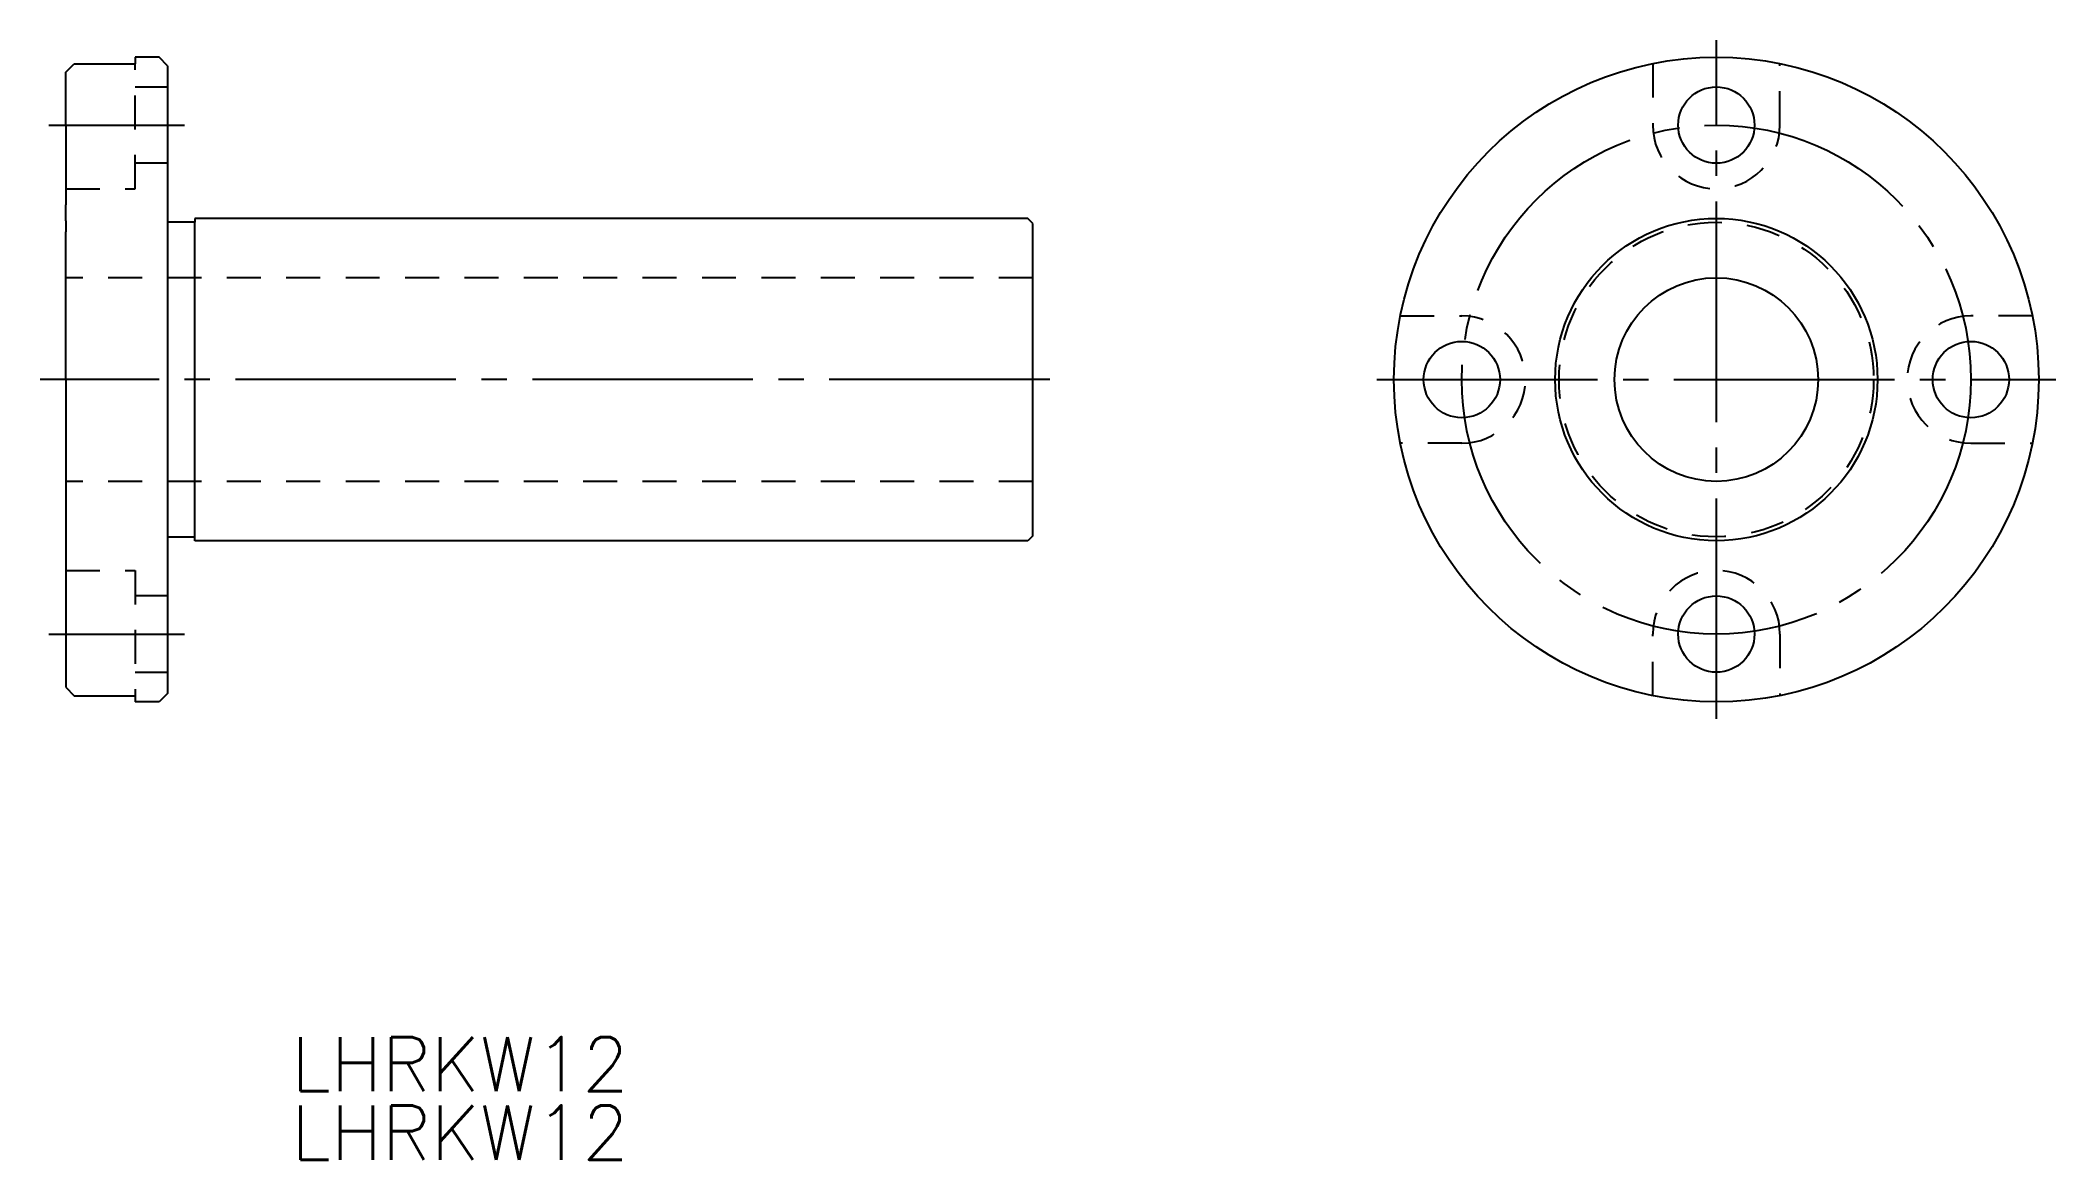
# Model space of a CAD drawing. Extents: x 388 to 507, y 213 to 279.
import ezdxf

# ---------------------------------------------------------------- set-up
doc = ezdxf.new("R2010")
doc.units = 0
doc.linetypes.add('CENTER', pattern=[17.5, 13, -1.5, 1.5, -1.5])
doc.linetypes.add('DASHED', pattern=[3.5, 2, -1.5])
doc.layers.get('0').update_dxf_attribs({"linetype": 'CONTINUOUS'})
doc.layers.add('CENTER', color=1, linetype='CENTER')
doc.styles.get("Standard").update_dxf_attribs({"font": 'txt.shx', "bigfont": '@extfont2.shx'})

msp = doc.modelspace()

# ---------------------------------------------------------------- linework, layer by layer
at = {"color": 7, "linetype": 'CONTINUOUS'}
for p, q in [((395.06, 278.11), (393.66, 278.11)), ((393.66, 278.11), (393.66, 277.73)), ((395.56, 277.61), (395.06, 278.11)), ((389.56, 277.22), (390.06, 277.73)), ((389.56, 274.11), (389.56, 277.22)), ((390.06, 277.73), (393.66, 277.73)), ((395.56, 277.61), (395.56, 240.61)), ((389.56, 274.11), (389.56, 270.36)), ((389.56, 270.36), (389.56, 269.41)), ((389.56, 268.46), (389.56, 269.41)), ((389.56, 268.46), (389.56, 267.81)), ((446.26, 268.61), (397.16, 268.61)), ((397.16, 268.61), (397.16, 268.38)), ((446.56, 268.31), (446.26, 268.61)), ((389.56, 259.11), (389.56, 267.81)), ((397.16, 268.38), (395.56, 268.38)), ((397.16, 249.61), (397.16, 268.38)), ((446.56, 249.91), (446.56, 268.31)), ((389.56, 259.11), (389.56, 255.36)), ((389.56, 255.36), (389.56, 240.99)), ((397.16, 249.83), (395.56, 249.83)), ((446.26, 249.61), (397.16, 249.61)), ((446.56, 249.91), (446.26, 249.61)), ((389.56, 240.99), (390.06, 240.48)), ((390.06, 240.48), (393.66, 240.48)), ((393.66, 240.48), (393.66, 240.11)), ((395.06, 240.11), (393.66, 240.11)), ((395.56, 240.61), (395.06, 240.11))]:
    msp.add_line(p, q, dxfattribs=at)
at = {"color": 3, "linetype": 'DASHED'}
for p, q in [((393.66, 270.36), (393.66, 277.73)), ((483.09, 277.73), (483.09, 274.11)), ((490.59, 274.11), (490.59, 277.73)), ((393.66, 276.36), (395.56, 276.36)), ((395.56, 271.86), (393.66, 271.86)), ((389.56, 270.36), (393.66, 270.36)), ((446.56, 265.11), (389.56, 265.11)), ((468.21, 262.86), (471.84, 262.86)), ((505.47, 262.86), (501.84, 262.86)), ((471.84, 255.36), (468.21, 255.36)), ((501.84, 255.36), (505.47, 255.36)), ((446.56, 253.11), (389.56, 253.11)), ((389.56, 247.86), (393.66, 247.86)), ((393.66, 247.86), (393.66, 240.48)), ((395.56, 246.36), (393.66, 246.36)), ((483.09, 240.48), (483.09, 244.11)), ((490.59, 244.11), (490.59, 240.48)), ((393.66, 241.86), (395.56, 241.86))]:
    msp.add_line(p, q, dxfattribs=at)
at = {"color": 7, "linetype": 'CONTINUOUS'}
for centre, radius in [((486.84, 259.11), 19), ((486.84, 274.11), 2.25), ((486.84, 259.11), 9.5), ((486.84, 259.11), 6), ((471.84, 259.11), 2.25), ((501.84, 259.11), 2.25), ((486.84, 244.11), 2.25)]:
    msp.add_circle(centre, radius, dxfattribs=at)
at = {"color": 3, "linetype": 'DASHED'}
msp.add_circle((486.84, 259.11), 9.27, dxfattribs=at)
for centre, start, end in [((486.84, 274.11), 180, 0), ((471.84, 259.11), 270, 90), ((501.84, 259.11), 90, 270), ((486.84, 244.11), 0, 180)]:
    msp.add_arc(centre, 3.75, start, end, dxfattribs=at)
at = {"layer": 'CENTER', "color": 1, "linetype": 'CENTER'}
for p, q in [((486.84, 239.11), (486.84, 279.11)), ((388.56, 274.11), (396.56, 274.11)), ((447.56, 259.11), (388.06, 259.11)), ((466.84, 259.11), (506.84, 259.11)), ((388.56, 244.11), (396.56, 244.11))]:
    msp.add_line(p, q, dxfattribs=at)
msp.add_circle((486.84, 259.11), 15, dxfattribs=at)

# ---------------------------------------------------------------- texts
at = {"color": 7, "linetype": 'CONTINUOUS'}
for p in [(402.85, 217.16), (402.85, 213.13)]:
    msp.add_text('LHRKW12', height=3.2, dxfattribs=at).set_placement(p)

doc.saveas('drawing.dxf')
